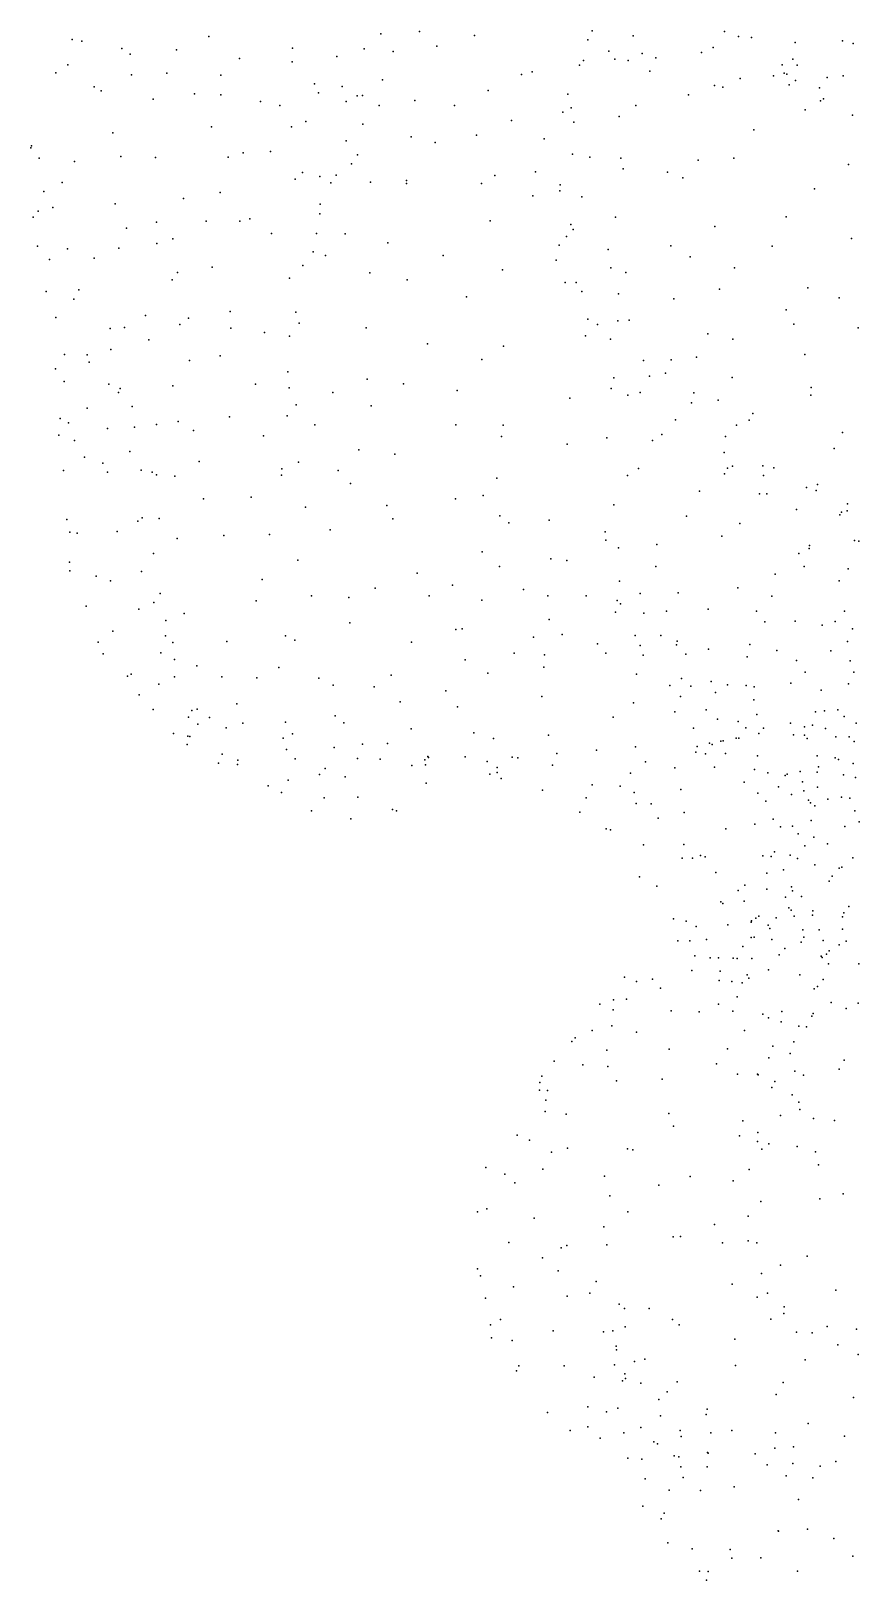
# Model space of a CAD drawing. Header units: metres. Extents: x -25 to 25, y -27.7 to 27.8.
# Drawn here: x -20.3 to -17.47, y -10.57 to -5.29 of the extents above; entities that cross this region are included whole.
import ezdxf

# ---------------------------------------------------------------- set-up
doc = ezdxf.new("R2010")
doc.units = ezdxf.units.M

msp = doc.modelspace()

# ---------------------------------------------------------------- linework, layer by layer
for p in [(-18.3855, -5.2857, 7.0365), (-20.159, -5.3144, -1.3696), (-20.1267, -5.3202, -1.5756), (-19.6927, -5.3044, -2.042), (-19.106, -5.2949, -0.4233), (-18.9745, -5.2874, 0.1809), (-18.9148, -5.3379, 0.3901), (-18.7863, -5.3016, 0.5931), (-18.4003, -5.3164, 1.544), (-18.2455, -5.3019, 6.8492), (-17.9339, -5.2874, 7.8161), (-17.8853, -5.3046, 6.6796), (-17.8411, -5.3082, 8.21), (-17.6922, -5.3254, 8.598), (-17.531, -5.3188, 6.8087), (-17.4944, -5.3286, -4.922), (-19.9895, -5.3451, -1.8227), (-19.9616, -5.3645, -0.8376), (-19.8036, -5.3496, -0.7218), (-19.5886, -5.3796, -2.2733), (-19.4082, -5.3908, -0.4878), (-19.4075, -5.3442, -2.5293), (-19.256, -5.3726, -0.3503), (-19.1628, -5.3467, -0.159), (-19.0646, -5.3557, -3.7177), (-18.4145, -5.3869, 1.7458), (-18.3277, -5.3541, 7.2957), (-18.3081, -5.3818, 2.0242), (-18.2623, -5.3866, 7.1458), (-18.2144, -5.3627, 7.4608), (-18.1682, -5.377, 2.2132), (-18.012, -5.3592, 6.7906), (-17.9719, -5.3418, 2.3468), (-17.7003, -5.3818, 2.4715), (-20.2149, -5.4286, -1.5062), (-20.1739, -5.4013, -1.1837), (-19.9568, -5.4352, -1.9527), (-19.8369, -5.4292, -2.066), (-19.6524, -5.437, -0.5578), (-18.6258, -5.4343, -4.1463), (-18.5896, -5.4249, 0.873), (-18.4284, -5.4027, -4.2499), (-18.1877, -5.423, 7.2887), (-17.7659, -5.4386, 7.6202), (-17.7368, -5.4007, 8.3382), (-17.7304, -5.43, 8.1179), (-17.7208, -5.4335, 7.909), (-17.6855, -5.4027, 6.8674), (-17.5835, -5.4443, 8.547), (-17.529, -5.4387, 7.1486), (-20.0844, -5.4761, -1.8533), (-20.061, -5.4902, -0.8415), (-19.3323, -5.4661, -2.804), (-19.3185, -5.4973, -0.0569), (-19.2384, -5.4749, -2.9417), (-19.1006, -5.4526, 0.1979), (-18.7402, -5.4893, 0.6868), (-17.9677, -5.4717, 7.2991), (-17.9396, -5.478, 7.1278), (-17.8798, -5.4478, 7.4712), (-17.7124, -5.4698, 7.3544), (-17.6914, -5.4544, 7.0523), (-17.6092, -5.4792, 7.7794), (-19.8829, -5.5184, -0.6609), (-19.7425, -5.5004, -2.2657), (-19.6516, -5.5038, -2.3955), (-19.5173, -5.5264, -2.638), (-19.4509, -5.5398, -0.2483), (-19.2242, -5.5267, 0.1289), (-19.1871, -5.5071, -3.3576), (-19.1688, -5.5062, -3.5347), (-19.1117, -5.5396, -3.7433), (-18.9903, -5.5231, 0.3691), (-18.8551, -5.5405, -4.0256), (-18.4679, -5.5017, 1.5693), (-18.4563, -5.5477, 1.396), (-18.2361, -5.5403, -4.4199), (-18.0567, -5.5034, 2.3328), (-17.6064, -5.5243, 8.0116), (-17.5955, -5.5169, -4.9491), (-19.362, -5.5946, 0.0615), (-19.1678, -5.6034, 0.2782), (-18.6608, -5.591, 0.772), (-18.4854, -5.5632, 1.7217), (-18.4471, -5.5972, 1.9223), (-18.2924, -5.5774, 2.1671), (-17.6577, -5.5543, 2.4693), (-17.4966, -5.5733, 7.855), (-20.0202, -5.6331, -2.045), (-19.684, -5.6127, -0.4593), (-19.4107, -5.6127, -2.8362), (-19.0031, -5.6474, -3.9689), (-18.7799, -5.6415, 0.6203), (-18.5491, -5.6538, -4.2162), (-17.8335, -5.6229, 2.4492), (-20.2999, -5.6848, -1.279), (-20.298, -5.6778, -1.4636), (-19.5755, -5.7021, -0.1668), (-19.4821, -5.6966, 0.0381), (-19.2244, -5.661, -3.4259), (-19.1857, -5.7083, -3.7189), (-18.9209, -5.6659, 0.5122), (-18.4526, -5.7059, 1.3024), (-20.2722, -5.7201, -1.6357), (-20.1509, -5.7311, -1.9329), (-19.9936, -5.7142, -0.6877), (-19.8753, -5.7172, -2.2859), (-19.6271, -5.7161, -2.6886), (-19.2057, -5.7392, 0.349), (-18.3931, -5.7165, 2.0805), (-18.2872, -5.7202, -4.3631), (-18.2788, -5.7564, 2.2265), (-18.0228, -5.727, -4.7045), (-17.9013, -5.7199, -4.8152), (-17.5102, -5.7413, -5.002), (-20.1937, -5.8023, -0.9479), (-19.3988, -5.7918, -2.9574), (-19.3729, -5.7684, 0.234), (-19.3141, -5.7823, -3.0903), (-19.2767, -5.8043, -3.273), (-19.2583, -5.7776, -3.5536), (-19.1413, -5.8018, -3.8977), (-19.0191, -5.8067, 0.4721), (-19.0183, -5.7964, -4.0342), (-18.7632, -5.806, -4.1927), (-18.7171, -5.7795, 0.6606), (-18.5784, -5.7663, 0.8072), (-18.4941, -5.8109, 1.4774), (-18.128, -5.7677, -4.5452), (-18.0757, -5.7874, 2.3947), (-20.2562, -5.8335, -1.0892), (-19.7797, -5.8576, -2.5559), (-19.6539, -5.837, -0.1501), (-18.5876, -5.8478, -4.2411), (-18.4959, -5.8317, 1.919), (-18.4208, -5.8518, 1.2385), (-17.6268, -5.824, -4.9321), (-20.2921, -5.9207, -1.3146), (-20.2759, -5.9004, -1.592), (-20.2257, -5.8879, -1.7937), (-20.0132, -5.8752, -2.1502), (-19.3143, -5.9101, -3.6225), (-19.3134, -5.8768, 0.3431), (-18.3057, -5.9207, 2.2387), (-17.7227, -5.9202, 2.5265), (-19.9739, -5.9592, -0.6487), (-19.8718, -5.9379, -0.5129), (-19.7019, -5.9344, -2.6952), (-19.5877, -5.9354, -2.8268), (-19.5535, -5.9273, 0.1336), (-18.7329, -5.9341, 0.6249), (-18.4577, -5.946, 0.8715), (-18.4502, -5.9634, -4.2752), (-17.9664, -5.953, -4.6703), (-20.2775, -6.0204, -1.4384), (-19.871, -6.0108, -2.4319), (-19.8157, -5.9956, -0.3528), (-19.4787, -5.9774, 0.2613), (-19.3258, -5.9774, -3.2403), (-19.2284, -5.9786, -3.9075), (-19.0824, -6.0083, 0.5202), (-18.4972, -6.0168, 1.5764), (-18.4725, -5.9867, 1.9877), (-18.1168, -6.0187, 2.4077), (-17.7704, -6.0196, -4.7972), (-17.5002, -5.9938, 2.505), (-20.2372, -6.0657, -1.1414), (-20.1752, -6.0288, -1.897), (-20.0848, -6.0606, -2.0378), (-20.0006, -6.0275, -2.2076), (-19.3371, -6.0397, -3.7254), (-19.2947, -6.0522, 0.419), (-18.8929, -6.0518, 0.5751), (-18.5076, -6.0679, 1.7534), (-18.3309, -6.0321, 1.1061), (-18.0504, -6.0561, -4.5154), (-19.8004, -6.1104, -2.5978), (-19.6822, -6.0913, 0.0432), (-19.4182, -6.1289, -3.0788), (-19.372, -6.0856, -3.4349), (-19.1435, -6.1108, -4.0823), (-18.6906, -6.1007, -4.275), (-18.3219, -6.094, 2.2085), (-18.2704, -6.1098, -4.3088), (-17.8994, -6.0946, 2.5144), (-20.2481, -6.1744, -1.5586), (-20.1361, -6.1697, -0.963), (-19.8183, -6.1353, -0.2077), (-19.0168, -6.1355, -4.1929), (-18.4775, -6.1444, 1.9226), (-18.44, -6.1446, 0.7589), (-18.4198, -6.1753, -4.2799), (-18.2947, -6.1832, 1.1928), (-17.9509, -6.1673, -4.5567), (-17.6496, -6.1628, -4.8004), (-20.1541, -6.201, -1.8901), (-18.8144, -6.1927, -4.2678), (-18.1068, -6.2003, -4.3774), (-17.7225, -6.2369, 2.5258), (-17.5427, -6.1962, 2.5142), (-20.2148, -6.2635, -1.1986), (-19.9097, -6.2572, -2.4032), (-19.7917, -6.2878, -0.0611), (-19.7627, -6.2664, -2.6981), (-19.6198, -6.2428, 0.1778), (-19.3964, -6.2451, -3.2705), (-19.3849, -6.2831, -3.748), (-18.3996, -6.2697, 1.5479), (-18.367, -6.2871, 2.0214), (-18.2978, -6.2748, 2.1774), (-18.259, -6.2732, 0.8633), (-17.6964, -6.2859, -4.685), (-20.0292, -6.3016, -0.7393), (-19.9806, -6.2983, -2.2515), (-19.8973, -6.3393, -0.2678), (-19.6184, -6.3005, -2.895), (-19.5032, -6.3151, -3.0454), (-19.4178, -6.3276, -3.4038), (-19.1559, -6.2986, 0.5389), (-18.4077, -6.3257, 1.7866), (-18.323, -6.3379, 0.7198), (-17.9902, -6.3194, 2.4324), (-17.9052, -6.3381, -4.4792), (-17.4776, -6.299, -4.8138), (-20.185, -6.3901, -1.7291), (-20.1077, -6.3915, -0.9319), (-20.028, -6.3731, -2.1132), (-19.6541, -6.395, 0.1605), (-18.9473, -6.3538, 0.599), (-18.6875, -6.3617, 0.6054), (-17.6589, -6.3899, 2.4883), (-20.2165, -6.4388, -1.518), (-20.1015, -6.4156, -1.9155), (-19.7595, -6.4103, 0.0348), (-19.4237, -6.4491, -3.5388), (-18.7615, -6.4067, -4.2732), (-18.2103, -6.4102, 1.3525), (-18.116, -6.4084, 1.184), (-18.0286, -6.3989, -4.3571), (-20.1865, -6.4818, -1.1711), (-20.0345, -6.4911, -0.5969), (-19.8157, -6.4969, -2.6699), (-19.5334, -6.491, -3.0998), (-19.1533, -6.4743, 0.5231), (-19.0289, -6.4904, -4.1829), (-18.3109, -6.4698, 1.7059), (-18.1897, -6.4639, 2.1774), (-18.135, -6.4533, 0.879), (-17.907, -6.4681, 2.3993), (-17.6381, -6.5021, -4.6091), (-20.0014, -6.5196, -2.1577), (-19.9952, -6.5065, -0.4002), (-19.4191, -6.5036, 0.3721), (-19.2702, -6.5193, -3.9612), (-18.8452, -6.5129, 0.5793), (-18.4613, -6.5387, -4.2384), (-18.3204, -6.5065, 0.6201), (-18.2633, -6.5284, 1.8456), (-18.2213, -6.5193, 1.5578), (-18.0459, -6.5547, 1.3243), (-18.0377, -6.5205, 2.2645), (-17.9553, -6.5459, 1.0606), (-17.6386, -6.5284, 2.4029), (-20.2009, -6.6085, -1.5227), (-20.1082, -6.5736, -0.8411), (-19.9543, -6.5672, -2.3049), (-19.6225, -6.6032, 0.1753), (-19.4257, -6.599, -3.5029), (-19.3956, -6.5615, -3.7), (-19.1392, -6.5652, -4.0888), (-17.8365, -6.5911, 2.3329), (-20.1719, -6.6227, -1.0497), (-20.0385, -6.6421, -0.4993), (-19.9471, -6.6374, -0.2403), (-19.8717, -6.6286, -2.556), (-19.7978, -6.6184, -2.7672), (-19.7459, -6.6497, 0.0421), (-19.3309, -6.6299, 0.3877), (-18.8499, -6.6301, -4.202), (-18.6892, -6.6306, 0.5259), (-18.1006, -6.6132, -4.2946), (-17.8928, -6.6312, 1.1776), (-17.8495, -6.6143, -4.4655), (-17.5307, -6.6564, 2.294), (-20.2054, -6.6648, -1.3679), (-20.1519, -6.683, -1.7152), (-19.5065, -6.6676, -3.2574), (-18.694, -6.6694, -4.1966), (-18.4708, -6.6958, -4.1839), (-18.3348, -6.6747, 0.5188), (-18.1795, -6.683, 0.7443), (-18.1472, -6.6626, 1.8203), (-17.9305, -6.67, 1.3253), (-17.559, -6.7109, -4.633), (-20.1177, -6.7398, -0.775), (-20.0543, -6.7606, -1.8985), (-19.9622, -6.7211, -2.2703), (-19.7257, -6.7554, -2.9602), (-19.3867, -6.7573, -3.56), (-19.1809, -6.7155, -3.9634), (-19.0588, -6.7299, 0.4487), (-17.9344, -6.7242, 2.1395), (-20.1891, -6.7857, -1.536), (-20.0387, -6.7915, -0.4474), (-19.9234, -6.7849, -2.4407), (-19.8862, -6.7916, -2.6004), (-19.8716, -6.8005, -0.1349), (-19.8096, -6.8047, -2.8237), (-19.4452, -6.802, 0.2521), (-19.4436, -6.7803, -3.3754), (-19.2512, -6.7862, -3.831), (-18.7107, -6.8125, -4.1164), (-18.2645, -6.8025, 0.6293), (-18.2264, -6.7791, -4.2239), (-17.9338, -6.7971, 1.9223), (-17.9227, -6.7782, 1.0721), (-17.9057, -6.7714, 1.49), (-17.8022, -6.7697, -4.5241), (-17.8005, -6.8028, 1.2007), (-17.7646, -6.777, 2.1481), (-19.2094, -6.8304, 0.3667), (-18.7564, -6.871, 0.3778), (-18.0184, -6.8568, -4.3904), (-17.8135, -6.8659, 1.6791), (-17.7895, -6.8657, 1.9288), (-17.6533, -6.8438, -4.6266), (-17.6207, -6.854, 1.3269), (-17.6164, -6.8332, 2.0812), (-19.7114, -6.8821, 0.0069), (-19.5482, -6.8768, -3.2137), (-19.3634, -6.9111, -3.4576), (-19.0855, -6.9056, -3.8755), (-18.8514, -6.883, -4.0207), (-18.3116, -6.9028, 0.4979), (-17.6883, -6.919, 1.7885), (-17.5146, -6.9237, 1.8466), (-17.514, -6.8999, 1.4406), (-20.1777, -6.9528, -1.0169), (-19.9348, -6.9585, -2.2819), (-19.921, -6.9469, -2.4893), (-19.8626, -6.9495, -0.1826), (-19.0655, -6.9512, 0.3184), (-18.6996, -6.941, -3.9869), (-18.6699, -6.9647, 0.2787), (-18.5318, -6.9549, -3.9783), (-18.0637, -6.9422, 1.0003), (-17.8811, -6.9667, -4.52), (-17.5401, -6.9366, 15.6937), (-17.5347, -6.9283, 1.6797), (-20.1668, -6.9961, -1.5252), (-20.1427, -6.9999, -0.8432), (-20.0057, -6.9937, -0.4072), (-19.8015, -7.0181, -2.8865), (-19.6421, -7.0073, -3.1259), (-19.4863, -7.0041, 0.1242), (-19.279, -6.9888, 0.2214), (-18.3405, -6.9953, 0.3345), (-18.338, -7.0236, -3.9687), (-17.9423, -7.0104, 1.1481), (-17.4895, -7.0246, -4.7692), (-17.4752, -7.0275, 15.315), (-19.8824, -7.0688, -2.6411), (-18.7607, -7.0637, -3.8402), (-18.2957, -7.05, 0.6384), (-18.164, -7.038, -4.2214), (-17.6797, -7.0696, 15.7672), (-17.6445, -7.0519, -4.6929), (-17.6438, -7.0415, 15.5944), (-20.1684, -7.0992, -1.0641), (-20.1668, -7.1286, -1.3153), (-19.9228, -7.1309, -0.3665), (-19.3899, -7.092, -3.3439), (-18.9819, -7.1358, -3.642), (-18.7016, -7.1134, 0.1248), (-18.5262, -7.0871, 0.1074), (-18.4711, -7.0933, -3.8044), (-18.1681, -7.1132, 0.9395), (-17.6613, -7.113, 15.9421), (-17.5113, -7.1212, 16.1511), (-20.078, -7.1468, -0.7653), (-20.0291, -7.1627, -0.5989), (-19.511, -7.1581, -0.0052), (-19.1253, -7.1869, 0.1262), (-18.8615, -7.1776, 0.1132), (-18.2919, -7.1633, 0.0968), (-17.8875, -7.1866, -4.5514), (-17.7611, -7.1401, 1.2337), (-17.5427, -7.1621, 1.26), (-19.8807, -7.2367, -2.5494), (-19.859, -7.2051, -2.223), (-19.5321, -7.2311, -3.1985), (-19.3423, -7.2137, 0.0423), (-19.2155, -7.2188, -3.3967), (-18.9414, -7.2132, -3.5038), (-18.7611, -7.2289, -3.4891), (-18.6192, -7.1922, -0.01), (-18.5366, -7.2141, -3.5122), (-18.4057, -7.2135, -0.1859), (-18.2997, -7.2299, 0.3313), (-18.2879, -7.2408, -3.6188), (-18.2208, -7.2055, -3.9844), (-18.0915, -7.2033, -4.3079), (-17.7722, -7.2149, 15.525), (-20.1111, -7.2487, -1.4332), (-19.9317, -7.2591, -1.844), (-19.7775, -7.2744, -0.3006), (-18.5323, -7.2947, -0.2402), (-18.3052, -7.2694, -0.3027), (-18.2085, -7.2726, -3.7715), (-18.131, -7.266, 0.9969), (-17.9888, -7.2592, -4.4376), (-17.8248, -7.2664, 15.7166), (-17.5237, -7.2663, -4.818), (-20.0209, -7.3342, -0.7673), (-19.8403, -7.2974, -1.9802), (-19.2121, -7.3063, 0.0059), (-18.8497, -7.3281, -0.074), (-18.8291, -7.3261, -3.3588), (-18.4869, -7.3459, -0.3977), (-17.7961, -7.3019, 15.9259), (-17.6922, -7.2998, -4.7061), (-17.6002, -7.3137, 1.24), (-17.5561, -7.3008, 16.2409), (-17.4964, -7.3265, 14.2268), (-20.0702, -7.372, -1.2963), (-19.8408, -7.3498, -2.4242), (-19.8164, -7.3728, -2.2659), (-19.6318, -7.3696, -0.2469), (-19.4309, -7.3499, -3.2263), (-19.3991, -7.3648, -0.125), (-19.0011, -7.3721, -3.3466), (-18.5855, -7.3545, -3.2534), (-18.367, -7.3774, -0.5847), (-18.2381, -7.3493, 0.7817), (-18.221, -7.3828, 0.2133), (-18.1506, -7.3492, -3.6423), (-18.0974, -7.3808, -4.167), (-18.095, -7.3685, -0.3432), (-17.988, -7.3951, 1.0945), (-17.847, -7.3792, 15.6064), (-17.7544, -7.4002, 15.3497), (-17.5702, -7.4018, 15.0974), (-17.5133, -7.369, 14.032), (-20.0531, -7.4121, -1.06), (-19.8567, -7.4084, -0.535), (-19.8107, -7.4312, -2.7254), (-19.7338, -7.452, -2.0154), (-18.8188, -7.4326, -0.2602), (-18.6515, -7.4095, -0.3715), (-18.5481, -7.4149, -0.5311), (-18.3388, -7.4089, -3.2024), (-18.2112, -7.4157, -3.3337), (-18.0653, -7.4122, -0.0972), (-17.8566, -7.4218, 15.8154), (-17.6883, -7.4339, 16.1763), (-17.5042, -7.435, 12.8805), (-19.9704, -7.4883, -1.4515), (-19.958, -7.4805, -0.8236), (-19.8103, -7.4896, -2.5413), (-19.6489, -7.4896, -2.9891), (-19.5289, -7.4939, -3.0873), (-19.4544, -7.4582, -0.2498), (-19.3182, -7.4946, -3.2014), (-19.0707, -7.4844, -0.2299), (-18.7405, -7.4771, -3.1575), (-18.5502, -7.4566, -3.0834), (-18.2334, -7.4805, 0.5783), (-18.0803, -7.4958, -3.933), (-17.9794, -7.506, -0.4699), (-17.6577, -7.4746, -4.7249), (-17.4917, -7.4736, 13.1865), (-19.9309, -7.5513, -0.9625), (-19.8639, -7.515, -0.6918), (-19.2687, -7.5191, -0.2656), (-19.1285, -7.524, -3.2309), (-18.8846, -7.5381, -3.1688), (-18.5567, -7.5568, -0.8291), (-18.1202, -7.5193, -0.6774), (-18.0834, -7.5568, 0.1714), (-18.0489, -7.5217, -3.477), (-17.9642, -7.5437, 1.0172), (-17.9234, -7.5177, -0.1873), (-17.859, -7.5195, -4.5257), (-17.8323, -7.5246, 15.9479), (-17.7075, -7.5121, 15.2443), (-17.6034, -7.5355, 14.0453), (-17.5101, -7.5135, -4.8243), (-19.8829, -7.602, -1.3698), (-19.7513, -7.6054, -1.6114), (-19.7333, -7.6007, -2.382), (-19.5973, -7.5825, -2.0484), (-19.0402, -7.5757, -0.3813), (-18.8443, -7.5928, -0.5981), (-18.2437, -7.5791, -3.0797), (-18.1033, -7.61, 0.3211), (-17.996, -7.6023, -3.7162), (-17.8334, -7.5689, -0.4125), (-17.6229, -7.6093, 14.3033), (-17.5923, -7.6057, 16.3042), (-17.5468, -7.6025, 14.968), (-19.7621, -7.6276, -0.7513), (-19.7306, -7.6519, -2.628), (-19.6906, -7.6293, -2.8094), (-19.6344, -7.6639, -2.2553), (-19.5766, -7.648, -0.5904), (-19.4318, -7.6452, -1.8743), (-19.2624, -7.623, -0.4269), (-19.2327, -7.6468, -3.1427), (-18.3136, -7.628, -2.8608), (-18.0389, -7.6658, -3.3077), (-17.9572, -7.635, -0.5736), (-17.8868, -7.6421, -4.4036), (-17.8608, -7.6644, 15.8481), (-17.8234, -7.6187, 1.0435), (-17.8003, -7.6657, 16.0278), (-17.7086, -7.6487, 16.1826), (-17.66, -7.6606, -4.6711), (-17.6328, -7.6548, -0.3011), (-17.5257, -7.6251, 13.0328), (-17.4843, -7.6485, 13.3162), (-19.8134, -7.684, -1.2161), (-19.7646, -7.6931, -0.9156), (-19.7578, -7.6933, -1.3708), (-19.4393, -7.6991, -2.0568), (-19.4077, -7.6841, -0.5599), (-19.0836, -7.7179, -1.8269), (-19.0026, -7.6676, -0.6541), (-18.7892, -7.6815, -2.9645), (-18.7221, -7.7002, -1.0323), (-18.534, -7.6887, -2.583), (-17.985, -7.7163, 0.2718), (-17.9459, -7.7098, -3.818), (-17.9377, -7.7089, -4.1736), (-17.8942, -7.6991, 0.9315), (-17.8846, -7.7, 0.095), (-17.8168, -7.6835, 15.4361), (-17.6978, -7.6885, -0.1054), (-17.6609, -7.6893, 1.031), (-17.6516, -7.7003, 14.1004), (-17.5883, -7.6665, 14.4983), (-17.5535, -7.6952, 13.7304), (-17.5086, -7.695, 12.5964), (-17.4908, -7.7103, 13.5683), (-19.7672, -7.7205, -1.0688), (-19.648, -7.7541, -2.4991), (-19.4284, -7.7379, -1.5943), (-19.3986, -7.77, -0.7265), (-19.2658, -7.7314, -0.6302), (-19.186, -7.7684, -2.0493), (-19.1685, -7.7199, -1.6663), (-19.1079, -7.7706, -0.8292), (-18.9457, -7.7617, -1.7027), (-18.9437, -7.7655, -1.0472), (-18.8184, -7.7636, -1.1937), (-18.6578, -7.7643, -1.1984), (-18.6385, -7.767, -2.4727), (-18.5053, -7.7523, -1.1148), (-18.3701, -7.7403, -2.4953), (-18.2375, -7.7295, -0.8957), (-18.0313, -7.7473, -0.7101), (-18.0273, -7.7276, 0.6424), (-17.9985, -7.7526, 0.4491), (-17.9752, -7.7207, 0.7944), (-17.9299, -7.7522, -3.9875), (-17.8208, -7.7601, -0.528), (-17.6176, -7.76, 16.2845), (-17.5558, -7.766, -0.0318), (-19.6601, -7.7848, -1.2521), (-19.5951, -7.7889, -0.9101), (-19.5943, -7.7747, -2.7191), (-19.3158, -7.823, -0.9316), (-19.2956, -7.8034, -1.3975), (-19.0003, -7.7927, -1.216), (-18.9556, -7.7729, -2.977), (-18.9541, -7.7908, -2.0518), (-18.7438, -7.7791, -2.7441), (-18.7342, -7.8222, -1.4412), (-18.7096, -7.799, -2.1464), (-18.7093, -7.8169, -1.9507), (-18.5206, -7.7913, -2.2452), (-18.2548, -7.819, -2.724), (-18.2028, -7.7797, -2.9333), (-18.1028, -7.801, -3.1067), (-17.9681, -7.7983, -3.3434), (-17.831, -7.8067, -4.3126), (-17.7858, -7.8174, 0.2205), (-17.7192, -7.8218, 0.8577), (-17.6752, -7.8136, -0.4667), (-17.6178, -7.8155, 15.058), (-17.6123, -7.7968, 13.8549), (-17.5441, -7.7723, 14.8486), (-17.5277, -7.8247, 12.763), (-17.495, -7.7863, 0.9257), (-19.491, -7.8623, -2.4541), (-19.4227, -7.8427, -1.1013), (-19.2281, -7.8315, -1.1417), (-18.951, -7.8535, -2.2843), (-18.6958, -7.8372, -1.7663), (-18.5544, -7.8773, -1.5219), (-18.3846, -7.8592, -1.2058), (-18.29, -7.8628, -2.3042), (-18.2892, -7.8628, -1.0507), (-18.0829, -7.8752, -0.8063), (-17.8668, -7.8496, -3.533), (-17.7495, -7.8658, 0.3727), (-17.7264, -7.8264, 15.3201), (-17.6678, -7.8487, 14.1544), (-17.6167, -7.8672, 14.6076), (-17.487, -7.8337, 13.118), (-19.4455, -7.8848, -2.7255), (-19.2997, -7.9027, -2.8113), (-19.1845, -7.9003, -2.2898), (-18.4055, -7.9031, -1.9353), (-18.2415, -7.8846, -2.5668), (-18.2351, -7.9229, -2.145), (-18.1836, -7.9236, -0.9562), (-17.8199, -7.8869, -4.1619), (-17.7923, -7.9148, 15.5224), (-17.705, -7.8913, 0.6408), (-17.6632, -7.8792, 14.3819), (-17.647, -7.9113, 0.4891), (-17.6404, -7.9197, 16.2588), (-17.6249, -7.93, -4.4674), (-17.5806, -7.9078, 13.7292), (-17.5337, -7.901, -4.6063), (-17.5054, -7.9043, 12.4776), (-19.3425, -7.9469, -2.5156), (-19.2084, -7.9752, -2.6382), (-19.066, -7.9434, -2.4721), (-19.0532, -7.9475, -2.6415), (-18.4275, -7.9524, -1.471), (-18.1596, -7.9727, -2.4477), (-18.0706, -7.9537, -3.0619), (-17.7678, -7.9757, -3.8829), (-17.6375, -7.9806, 14.8265), (-17.4888, -7.947, 13.0063), (-18.3376, -8.0093, -1.6504), (-18.3222, -8.0122, -1.3524), (-17.9288, -8.0088, -3.2404), (-17.8298, -7.9926, -0.6285), (-17.7426, -8.0017, -3.6505), (-17.7015, -8.0002, -4.2006), (-17.6818, -8.0254, 14.235), (-17.5227, -8.0007, 12.6344), (-17.4745, -7.985, 13.3657), (-18.2097, -8.0631, -1.0796), (-18.072, -8.0619, -2.9427), (-17.7633, -8.0869, 16.0689), (-17.6594, -8.0669, 14.0023), (-17.6289, -8.0369, -0.542), (-17.5823, -8.0597, -4.3127), (-18.0779, -8.1087, -2.7949), (-18.0426, -8.1089, -2.4441), (-18.015, -8.1002, -2.0733), (-17.9995, -8.104, -0.8078), (-17.8022, -8.1007, 15.7688), (-17.7743, -8.1035, 15.6091), (-17.7094, -8.0985, 14.7492), (-17.6848, -8.11, 15.0305), (-17.6252, -8.1319, -3.8448), (-17.5336, -8.1394, 12.5423), (-17.4957, -8.1084, 12.9476), (-18.2239, -8.1725, -1.3931), (-17.9636, -8.1575, -3.0352), (-17.7894, -8.1604, -0.6894), (-17.7323, -8.1486, 15.4621), (-17.5764, -8.188, -3.6618), (-17.5656, -8.1708, 12.7238), (-17.5425, -8.143, 13.4572), (-18.1644, -8.205, -1.6323), (-17.8863, -8.2189, -2.0254), (-17.8637, -8.201, -2.2275), (-17.7886, -8.2144, 14.5238), (-17.725, -8.2419, 15.1001), (-17.7048, -8.2073, 16.2605), (-17.7012, -8.221, 14.0152), (-17.6709, -8.2393, 13.7405), (-17.9455, -8.2575, -1.8836), (-17.9393, -8.2639, -2.7439), (-17.8669, -8.2553, -2.4317), (-17.7141, -8.279, 15.2993), (-17.7062, -8.2865, -2.0705), (-17.6324, -8.2887, -3.2488), (-17.5266, -8.2954, 16.5088), (-17.5093, -8.2739, 11.5073), (-18.1074, -8.3158, -1.3571), (-18.0642, -8.3241, -1.1722), (-18.0307, -8.342, -1.6336), (-17.9216, -8.3364, 13.4763), (-17.8423, -8.3273, 13.3054), (-17.8408, -8.3234, 14.4244), (-17.826, -8.3141, 15.7916), (-17.8159, -8.3074, 16.1077), (-17.7846, -8.3381, -0.8162), (-17.7783, -8.3485, -2.9579), (-17.7576, -8.3124, 13.5093), (-17.6959, -8.3074, 13.2154), (-17.6332, -8.3037, 12.8071), (-17.5314, -8.3509, -2.0117), (-17.5312, -8.3093, -2.1866), (-18.0932, -8.3913, 13.5479), (-18.0514, -8.3908, 13.276), (-17.9948, -8.3866, 13.7046), (-17.8426, -8.3798, 12.902), (-17.8326, -8.3783, 13.9771), (-17.7716, -8.3865, -2.7636), (-17.6721, -8.3954, -2.5147), (-17.6662, -8.354, 12.6299), (-17.6629, -8.3784, -1.9018), (-17.611, -8.3537, 12.4244), (-17.5973, -8.3896, -0.774), (-17.5418, -8.4049, 11.7165), (-17.5178, -8.3918, 11.1749), (-18.0346, -8.4422, 12.9774), (-17.9822, -8.4491, 13.9148), (-17.954, -8.449, -1.2428), (-17.9039, -8.4502, -1.6118), (-17.89, -8.4511, 14.2661), (-17.8706, -8.4105, 14.6729), (-17.8403, -8.4516, 16.0342), (-17.7465, -8.4389, 15.378), (-17.7281, -8.4176, 16.315), (-17.6034, -8.4432, -2.6797), (-17.6004, -8.448, 11.3944), (-17.585, -8.437, 12.1963), (-17.5759, -8.4251, -2.9901), (-18.0454, -8.492, 12.8214), (-17.948, -8.4943, 14.0612), (-17.8558, -8.507, 15.8801), (-17.7839, -8.4901, 15.1569), (-17.6765, -8.5075, -0.965), (-17.5781, -8.4694, 16.5112), (-17.4749, -8.4698, -2.8022), (-18.2746, -8.5152, 13.3175), (-18.2341, -8.5299, 13.1071), (-18.1795, -8.5224, 13.798), (-18.1521, -8.5527, 12.6546), (-17.952, -8.5263, 12.5101), (-17.9089, -8.5294, 14.478), (-17.8731, -8.5341, 14.8652), (-17.8504, -8.519, -1.4458), (-17.627, -8.5546, 11.6392), (-17.6162, -8.5473, 12.0782), (-17.5972, -8.5231, -1.6976), (-18.3586, -8.6076, 13.2156), (-18.3119, -8.5923, 13.6821), (-18.2678, -8.5899, 12.9093), (-17.9534, -8.6077, 14.3392), (-17.8904, -8.5818, 12.2685), (-17.5698, -8.6017, 11.0818), (-17.4777, -8.6039, 10.9176), (-18.3133, -8.627, 12.6716), (-18.1154, -8.6305, 12.2851), (-18.0194, -8.6332, 14.1888), (-17.9055, -8.6317, 14.6802), (-17.8028, -8.642, 16.1524), (-17.783, -8.654, 15.1741), (-17.74, -8.6678, 15.3822), (-17.7382, -8.6318, 12.1328), (-17.6354, -8.6487, 16.4249), (-17.631, -8.6392, -1.2809), (-17.5179, -8.622, -1.5428), (-18.4432, -8.7227, 12.8562), (-18.3851, -8.697, 12.5236), (-18.3182, -8.6815, 13.8255), (-18.2341, -8.7027, 13.9921), (-17.8652, -8.6972, 14.9232), (-17.6799, -8.6824, 11.3565), (-17.6539, -8.6846, 11.7939), (-18.4548, -8.735, 13.5996), (-18.3347, -8.7649, 12.2459), (-18.1222, -8.7604, 14.198), (-17.9231, -8.76, 12.0418), (-17.7686, -8.7503, 15.6681), (-17.7091, -8.7754, 15.4988), (-17.6973, -8.7364, 11.5246), (-18.5147, -8.8014, 12.6041), (-18.4172, -8.8141, 13.804), (-18.3313, -8.8197, 13.9551), (-17.9604, -8.8105, 14.64), (-17.782, -8.7907, 15.9826), (-17.5252, -8.7988, 10.8782), (-18.5633, -8.8743, 12.4553), (-18.5569, -8.8533, 12.8496), (-18.3024, -8.8695, 12.111), (-18.146, -8.8629, 12.0091), (-17.8889, -8.8462, 14.8513), (-17.8212, -8.8466, 11.8976), (-17.8187, -8.8486, 15.0526), (-17.7612, -8.8711, 11.4319), (-17.6932, -8.8362, 16.2143), (-17.6642, -8.8501, 11.0862), (-17.5423, -8.8295, 16.4556), (-18.5653, -8.9008, 12.9962), (-18.5434, -8.9351, 12.3002), (-18.5376, -8.9021, 13.2303), (-17.7724, -8.8915, 11.6976), (-17.7021, -8.9167, 15.7847), (-18.5458, -8.9739, 13.4435), (-18.4739, -8.9823, 12.1666), (-18.1235, -8.9804, 14.4208), (-17.7423, -8.9875, 15.2049), (-17.6804, -8.9414, 15.453), (-17.6766, -8.967, 15.9694), (-18.1074, -9.0234, 11.8956), (-17.8705, -9.0052, 14.9066), (-17.6301, -8.9973, 10.9451), (-17.5576, -9.0041, 16.2722), (-18.6408, -9.0545, 12.3384), (-18.599, -9.071, 13.1893), (-17.8824, -9.0565, 11.8164), (-17.8214, -9.0765, 11.3519), (-17.8199, -9.0451, 11.6342), (-17.782, -9.0836, 11.1744), (-17.685, -9.0926, 15.4068), (-18.5241, -9.1121, 13.6584), (-18.4687, -9.0983, 13.8336), (-18.2646, -9.1007, 11.9206), (-18.2464, -9.1045, 14.3273), (-17.806, -9.1028, 15.0779), (-17.6235, -9.1115, 15.6833), (-18.7481, -9.1644, 12.5642), (-18.6829, -9.1872, 12.2721), (-18.5539, -9.1701, 13.497), (-18.3427, -9.1946, 14.1476), (-18.0508, -9.1957, 11.8301), (-17.8492, -9.1714, 11.4702), (-17.6129, -9.1561, 10.8975), (-18.6484, -9.2168, 13.1748), (-18.1573, -9.2248, 14.545), (-17.9041, -9.2099, 11.7321), (-18.3251, -9.262, 11.901), (-17.8099, -9.2813, 11.1882), (-17.6078, -9.2721, 15.6592), (-17.5286, -9.2551, 10.8146), (-18.7759, -9.3161, 12.6756), (-18.7447, -9.3054, 12.3818), (-18.5825, -9.3378, 12.0852), (-18.2634, -9.3159, 14.4044), (-17.8524, -9.3313, 11.4337), (-18.3449, -9.3675, 14.1681), (-18.1084, -9.4009, 11.8268), (-18.0834, -9.4005, 14.7684), (-17.9679, -9.3593, 11.7706), (-18.6698, -9.4209, 13.1205), (-18.4913, -9.4387, 11.9948), (-18.472, -9.4307, 13.7247), (-18.3345, -9.4292, 11.8829), (-17.9403, -9.4219, 14.9739), (-17.8524, -9.4148, 11.6346), (-17.8231, -9.4222, 15.1865), (-18.7758, -9.5109, 12.5828), (-18.5545, -9.4728, 13.3117), (-17.7419, -9.4987, 15.3784), (-17.6517, -9.4677, 15.5566), (-18.7655, -9.5341, 12.7604), (-18.5014, -9.5173, 13.4679), (-18.3713, -9.5544, 13.9666), (-17.9071, -9.5635, 15.0924), (-17.8067, -9.5269, 11.5273), (-18.7488, -9.6111, 12.4015), (-18.6537, -9.5724, 13.085), (-18.4701, -9.6044, 11.988), (-18.393, -9.5935, 13.807), (-17.8221, -9.6075, 15.2555), (-17.7865, -9.5932, 11.3695), (-17.5533, -9.5832, 15.7001), (-18.2929, -9.6316, 14.4401), (-18.2751, -9.6466, 11.895), (-18.1902, -9.6464, 14.7505), (-17.7315, -9.6635, 15.4016), (-17.7304, -9.6405, 11.6916), (-18.7325, -9.7014, 12.7324), (-18.6976, -9.6837, 12.8894), (-18.5179, -9.7224, 13.1853), (-18.3469, -9.7252, 13.585), (-18.314, -9.7223, 14.0407), (-18.2719, -9.7082, 14.6086), (-18.1113, -9.684, 11.8748), (-18.0884, -9.7016, 14.9332), (-17.7753, -9.6828, 11.8864), (-17.6883, -9.7274, 11.3636), (-17.5836, -9.7074, 11.0683), (-17.4832, -9.7167, 10.9476), (-18.7291, -9.7461, 12.4804), (-18.6582, -9.7552, 12.2553), (-18.3028, -9.7749, 13.7627), (-17.8982, -9.7506, 15.167), (-17.6343, -9.7286, 15.5404), (-17.5467, -9.7698, 11.7857), (-18.3022, -9.7875, 14.4791), (-18.241, -9.827, 11.9621), (-18.2052, -9.8186, 14.8432), (-17.6581, -9.821, 12.0385), (-17.4771, -9.8026, 12.0201), (-18.6434, -9.8586, 12.3899), (-18.6357, -9.8417, 12.8194), (-18.481, -9.8417, 12.119), (-18.378, -9.8802, 13.1858), (-18.3093, -9.8386, 14.3323), (-18.2732, -9.8685, 13.9009), (-18.2718, -9.8853, 13.3152), (-17.8964, -9.8407, 11.9649), (-18.2811, -9.8926, 14.1188), (-18.2188, -9.9009, 13.6344), (-18.1292, -9.931, 14.9625), (-18.0955, -9.8966, 11.9896), (-17.757, -9.9393, 12.1431), (-17.733, -9.8988, 15.3442), (-18.3999, -9.982, 12.1934), (-18.2971, -9.9868, 14.2828), (-18.1575, -9.9566, 13.4611), (-17.993, -9.99, 12.0971), (-17.4937, -9.9495, 12.2693), (-18.5375, -10.0014, 12.6788), (-18.3364, -9.9988, 13.0256), (-18.1516, -10.0127, 12.1049), (-17.9965, -10.0074, 15.1074), (-17.6485, -10.0385, 15.3629), (-18.4599, -10.0624, 12.5379), (-18.3996, -10.0497, 12.8279), (-18.3583, -10.0892, 12.3307), (-18.2769, -10.0705, 14.6776), (-18.219, -10.0525, 14.8477), (-18.0848, -10.063, 13.1676), (-18.0809, -10.0835, 13.7619), (-17.98, -10.0701, 13.3855), (-17.908, -10.0621, 12.2089), (-17.76, -10.0705, 12.334), (-17.5235, -10.0821, 15.4486), (-18.175, -10.1016, 12.232), (-18.1622, -10.1081, 13.9471), (-18.1051, -10.1484, 12.8951), (-17.9912, -10.1378, 13.6425), (-17.9893, -10.1402, 13.0127), (-17.8285, -10.1419, 13.2889), (-17.7622, -10.1223, 15.2277), (-17.6986, -10.1183, 12.4692), (-18.2637, -10.1565, 12.4586), (-18.2156, -10.1603, 14.1015), (-18.0894, -10.152, 12.3544), (-18.0821, -10.186, 12.5433), (-17.9927, -10.1864, 12.6817), (-17.7876, -10.1798, 13.0359), (-17.7008, -10.1748, 12.7335), (-17.6068, -10.1847, 15.2974), (-17.5535, -10.1681, 12.6224), (-18.2042, -10.2279, 14.7865), (-18.0742, -10.2228, 14.9685), (-17.9002, -10.255, 13.6965), (-17.7233, -10.2177, 13.4495), (-17.6326, -10.2245, 13.2181), (-18.1225, -10.2658, 14.0312), (-18.0153, -10.2668, 13.8575), (-17.6808, -10.2985, 15.1853), (-18.2124, -10.3211, 14.4206), (-18.1398, -10.345, 14.1689), (-18.1499, -10.3642, 14.6931), (-17.75, -10.4046, 13.642), (-17.7492, -10.4061, 15.0734), (-17.6501, -10.3997, 13.4906), (-18.1263, -10.4464, 14.5484), (-18.0437, -10.4664, 14.7572), (-17.5604, -10.4314, 15.1398), (-17.9136, -10.4686, 14.926), (-17.909, -10.4978, 13.9301), (-17.8093, -10.4974, 13.777), (-17.4952, -10.4919, 13.2132), (-18.0184, -10.5424, 14.6126), (-17.9952, -10.5728, 14.4523), (-17.9891, -10.5438, 14.168), (-17.6847, -10.5428, 13.6189)]:
    msp.add_point(p)

doc.saveas('drawing.dxf')
